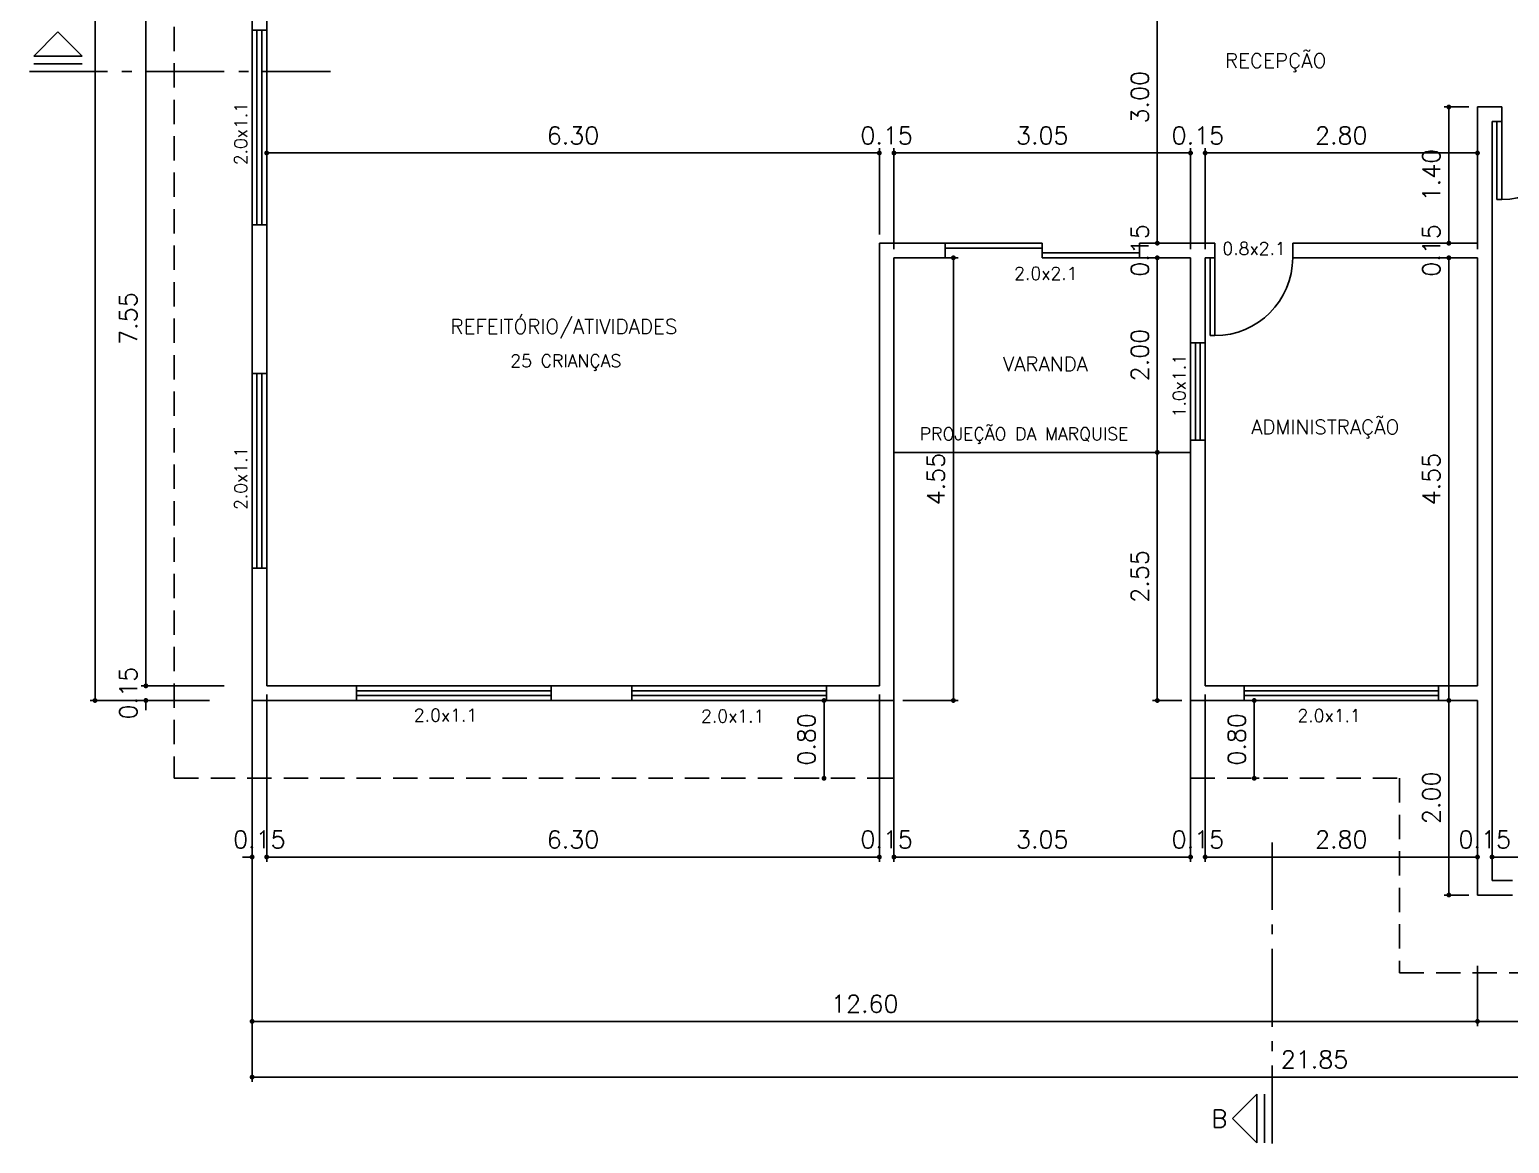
# Model space of a CAD drawing. Extents: x -194 to -47, y 46 to 98.
# Drawn here: x -171.49 to -156.27, y 58.13 to 69.58 of the extents above; entities that cross this region are included whole.
import ezdxf
from ezdxf.enums import TextEntityAlignment as Align

# ---------------------------------------------------------------- set-up
doc = ezdxf.new("R2010")
doc.units = 0
doc.header["$MEASUREMENT"] = 0
doc.linetypes.add('DASHDOT', pattern=[1.1, 0.8, -0.15, 0, -0.15])
doc.linetypes.add('HIDDEN', pattern=[0.375, 0.25, -0.125])
doc.layers.get('0').update_dxf_attribs({"linetype": 'CONTINUOUS'})
doc.layers.get('DEFPOINTS').update_dxf_attribs({"linetype": 'CONTINUOUS'})
for name, color, linetype in [('ALVENARIA', 7, 'CONTINUOUS'), ('ALVENARIA1', 44, 'CONTINUOUS'), ('COBERTURA', 6, 'CONTINUOUS'), ('COTA', 1, 'CONTINUOUS'), ('JAPOR', 142, 'CONTINUOUS'), ('TEXTO2', 40, 'CONTINUOUS'), ('TEXTO3', 3, 'CONTINUOUS'), ('TEXTO4', 4, 'CONTINUOUS')]:
    doc.layers.add(name, color=color, linetype=linetype)
doc.styles.add('SIMPLEX', font='SIMPLEX.SHX')
doc.dimstyles.new('DIM100', dxfattribs={"dimtxt": 0.18, "dimasz": 0.05, "dimexe": 0.05, "dimexo": 0.09, "dimgap": 0.09, "dimtad": 1, "dimzin": 0, "dimdsep": 46, "dimtxsty": 'SIMPLEX', "dimblk": 'DOT', "dimcen": 0.09, "dimadec": 0, "dimazin": 0, "dimtfac": 1, "dimtix": 1, "dimtofl": 0, "dimtmove": 2, "dimatfit": 3, "dimldrblk": 'DOT', "dimfxl": 1, "dimtolj": 1, "dimtzin": 0, "dimarcsym": 0})

# ---------------------------------------------------------------- blocks, each defined once
blk = doc.blocks.new('DOT')
at = {"layer": 'ALVENARIA', "color": 0, "linetype": 'ByBlock'}
blk.add_line((-0.5, 0), (-1, 0), dxfattribs=at)
at = {"layer": 'ALVENARIA', "color": 0, "linetype": 'ByBlock', "const_width": 0.5}
blk.add_lwpolyline([(-0.25, 0, 1), (0.25, 0, 1)], format="xyb", close=True, dxfattribs=at)
blk = doc.blocks.new('*D88')
at = {"color": 0, "linetype": 'ByBlock'}
for p, q in [((-169.947, 62.883), (-169.947, 62.933)), ((-169.143, 62.833), (-169.997, 62.833)), ((-169.293, 62.683), (-169.997, 62.683)), ((-169.947, 62.633), (-169.947, 62.583))]:
    blk.add_line(p, q, dxfattribs=at)
at = {"layer": 'DEFPOINTS', "color": 0, "linetype": 'ByBlock'}
for p in [(-169.947, 62.833), (-169.053, 62.833), (-169.203, 62.683)]:
    blk.add_point(p, dxfattribs=at)
at = {"color": 0, "linetype": 'ByBlock', "xscale": 0.05, "yscale": 0.05, "zscale": 0.05}
for p, rotation in [((-169.947, 62.833), 270), ((-169.947, 62.683), 90)]:
    blk.add_blockref('DOT', p, dxfattribs=dict(at, rotation=rotation))
at = {"color": 0, "linetype": 'ByBlock', "insert": (-170.127, 62.758), "char_height": 0.18, "attachment_point": 5, "rotation": 90, "style": 'SIMPLEX'}
blk.add_mtext('\\A1;0.15', dxfattribs=at)
blk = doc.blocks.new('*D89')
at = {"layer": 'COTA', "color": 0, "lineweight": -2}
for p, q in [((-169.491, 70.383), (-170.345, 70.383)), ((-170.295, 62.883), (-170.295, 70.333))]:
    blk.add_line(p, q, dxfattribs=at)
at = {"layer": 'DEFPOINTS', "color": 0}
for p in [(-170.295, 70.383), (-169.401, 70.383), (-169.401, 62.833)]:
    blk.add_point(p, dxfattribs=at)
at = {"layer": 'COTA', "color": 0, "lineweight": -2, "xscale": 0.05, "yscale": 0.05, "zscale": 0.05}
for p, rotation in [((-170.295, 70.383), 90), ((-170.295, 62.833), 270)]:
    blk.add_blockref('DOT', p, dxfattribs=dict(at, rotation=rotation))
at = {"layer": 'COTA', "color": 0, "insert": (-170.475, 66.608), "char_height": 0.18, "attachment_point": 5, "rotation": 90, "style": 'SIMPLEX'}
blk.add_mtext('\\A1;7.55', dxfattribs=at)
blk = doc.blocks.new('*D95')
at = {"color": 0, "linetype": 'ByBlock'}
for p, q in [((-169.293, 78.183), (-170.52, 78.183)), ((-170.47, 62.733), (-170.47, 78.133)), ((-169.293, 62.683), (-170.52, 62.683))]:
    blk.add_line(p, q, dxfattribs=at)
at = {"layer": 'DEFPOINTS', "color": 0, "linetype": 'ByBlock'}
for p in [(-170.47, 78.183), (-169.203, 78.183), (-169.203, 62.683)]:
    blk.add_point(p, dxfattribs=at)
at = {"color": 0, "linetype": 'ByBlock', "xscale": 0.05, "yscale": 0.05, "zscale": 0.05}
for p, rotation in [((-170.47, 78.183), 90), ((-170.47, 62.683), 270)]:
    blk.add_blockref('DOT', p, dxfattribs=dict(at, rotation=rotation))
at = {"color": 0, "linetype": 'ByBlock', "insert": (-170.65, 70.433), "char_height": 0.18, "attachment_point": 5, "rotation": 90, "style": 'SIMPLEX'}
blk.add_mtext('\\A1;15.50', dxfattribs=at)
blk = doc.blocks.new('*D136')
at = {"color": 0, "linetype": 'ByBlock'}
for p, q in [((-169.203, 62.593), (-169.203, 59.971)), ((-156.603, 60.593), (-156.603, 59.971)), ((-169.153, 60.021), (-156.653, 60.021))]:
    blk.add_line(p, q, dxfattribs=at)
at = {"layer": 'DEFPOINTS', "color": 0, "linetype": 'ByBlock'}
for p in [(-169.203, 62.683), (-156.603, 60.683), (-156.603, 60.021)]:
    blk.add_point(p, dxfattribs=at)
at = {"color": 0, "linetype": 'ByBlock', "xscale": 0.05, "yscale": 0.05, "zscale": 0.05, "rotation": 180}
blk.add_blockref('DOT', (-169.203, 60.021), dxfattribs=at)
at = {"color": 0, "linetype": 'ByBlock', "xscale": 0.05, "yscale": 0.05, "zscale": 0.05}
blk.add_blockref('DOT', (-156.603, 60.021), dxfattribs=at)
at = {"color": 0, "linetype": 'ByBlock', "insert": (-162.903, 60.201), "char_height": 0.18, "attachment_point": 5, "style": 'SIMPLEX'}
blk.add_mtext('\\A1;12.60', dxfattribs=at)
blk = doc.blocks.new('*D137')
at = {"layer": 'COTA', "color": 0, "lineweight": -2}
for p, q in [((-151.653, 59.957), (-151.653, 59.335)), ((-156.553, 59.385), (-151.703, 59.385))]:
    blk.add_line(p, q, dxfattribs=at)
at = {"layer": 'DEFPOINTS', "color": 0}
for p in [(-156.603, 60.047), (-151.653, 60.047), (-151.653, 59.385)]:
    blk.add_point(p, dxfattribs=at)
at = {"layer": 'COTA', "color": 0, "lineweight": -2, "xscale": 0.05, "yscale": 0.05, "zscale": 0.05, "rotation": 180}
blk.add_blockref('DOT', (-156.603, 59.385), dxfattribs=at)
at = {"layer": 'COTA', "color": 0, "lineweight": -2, "xscale": 0.05, "yscale": 0.05, "zscale": 0.05}
blk.add_blockref('DOT', (-151.653, 59.385), dxfattribs=at)
at = {"layer": 'COTA', "color": 0, "insert": (-154.128, 59.565), "char_height": 0.18, "attachment_point": 5, "style": 'SIMPLEX'}
blk.add_mtext('\\A1;4.95', dxfattribs=at)
blk = doc.blocks.new('*D139')
at = {"color": 0, "linetype": 'ByBlock'}
for p, q in [((-147.353, 65.096), (-147.353, 59.398)), ((-169.203, 63.953), (-169.203, 59.398)), ((-169.153, 59.448), (-147.403, 59.448))]:
    blk.add_line(p, q, dxfattribs=at)
at = {"layer": 'DEFPOINTS', "color": 0, "linetype": 'ByBlock'}
for p in [(-147.353, 65.186), (-169.203, 64.043), (-147.353, 59.448)]:
    blk.add_point(p, dxfattribs=at)
at = {"color": 0, "linetype": 'ByBlock', "xscale": 0.05, "yscale": 0.05, "zscale": 0.05, "rotation": 180}
blk.add_blockref('DOT', (-169.203, 59.448), dxfattribs=at)
at = {"color": 0, "linetype": 'ByBlock', "xscale": 0.05, "yscale": 0.05, "zscale": 0.05}
blk.add_blockref('DOT', (-147.353, 59.448), dxfattribs=at)
at = {"color": 0, "linetype": 'ByBlock', "insert": (-158.278, 59.628), "char_height": 0.18, "attachment_point": 5, "style": 'SIMPLEX'}
blk.add_mtext('\\A1;21.85', dxfattribs=at)
blk = doc.blocks.new('*D149')
at = {"layer": 'COTA', "color": 0, "lineweight": -2}
for p, q in [((-162.753, 67.473), (-162.753, 68.36)), ((-169.003, 68.31), (-162.803, 68.31))]:
    blk.add_line(p, q, dxfattribs=at)
at = {"layer": 'DEFPOINTS', "color": 0}
for p in [(-169.053, 70.383), (-162.753, 68.31), (-162.753, 67.383)]:
    blk.add_point(p, dxfattribs=at)
at = {"layer": 'COTA', "color": 0, "lineweight": -2, "xscale": 0.05, "yscale": 0.05, "zscale": 0.05, "rotation": 180}
blk.add_blockref('DOT', (-169.053, 68.31), dxfattribs=at)
at = {"layer": 'COTA', "color": 0, "lineweight": -2, "xscale": 0.05, "yscale": 0.05, "zscale": 0.05}
blk.add_blockref('DOT', (-162.753, 68.31), dxfattribs=at)
at = {"layer": 'COTA', "color": 0, "insert": (-165.903, 68.49), "char_height": 0.18, "attachment_point": 5, "style": 'SIMPLEX'}
blk.add_mtext('\\A1;6.30', dxfattribs=at)
blk = doc.blocks.new('*D150')
at = {"layer": 'COTA', "color": 0, "lineweight": -2}
for p, q in [((-162.603, 67.323), (-162.603, 68.36)), ((-162.803, 68.31), (-162.853, 68.31)), ((-162.553, 68.31), (-162.503, 68.31))]:
    blk.add_line(p, q, dxfattribs=at)
at = {"layer": 'DEFPOINTS', "color": 0}
for p in [(-162.603, 68.31), (-162.753, 67.383), (-162.603, 67.233)]:
    blk.add_point(p, dxfattribs=at)
at = {"layer": 'COTA', "color": 0, "lineweight": -2, "xscale": 0.05, "yscale": 0.05, "zscale": 0.05}
blk.add_blockref('DOT', (-162.753, 68.31), dxfattribs=at)
at = {"layer": 'COTA', "color": 0, "lineweight": -2, "xscale": 0.05, "yscale": 0.05, "zscale": 0.05, "rotation": 180}
blk.add_blockref('DOT', (-162.603, 68.31), dxfattribs=at)
at = {"layer": 'COTA', "color": 0, "insert": (-162.678, 68.49), "char_height": 0.18, "attachment_point": 5, "style": 'SIMPLEX'}
blk.add_mtext('\\A1;0.15', dxfattribs=at)
blk = doc.blocks.new('*D151')
at = {"layer": 'COTA', "color": 0, "lineweight": -2}
for p, q in [((-159.553, 67.323), (-159.553, 68.36)), ((-162.553, 68.31), (-159.603, 68.31))]:
    blk.add_line(p, q, dxfattribs=at)
at = {"layer": 'DEFPOINTS', "color": 0}
for p in [(-159.553, 68.31), (-162.603, 67.233), (-159.553, 67.233)]:
    blk.add_point(p, dxfattribs=at)
at = {"layer": 'COTA', "color": 0, "lineweight": -2, "xscale": 0.05, "yscale": 0.05, "zscale": 0.05, "rotation": 180}
blk.add_blockref('DOT', (-162.603, 68.31), dxfattribs=at)
at = {"layer": 'COTA', "color": 0, "lineweight": -2, "xscale": 0.05, "yscale": 0.05, "zscale": 0.05}
blk.add_blockref('DOT', (-159.553, 68.31), dxfattribs=at)
at = {"layer": 'COTA', "color": 0, "insert": (-161.078, 68.49), "char_height": 0.18, "attachment_point": 5, "style": 'SIMPLEX'}
blk.add_mtext('\\A1;3.05', dxfattribs=at)
blk = doc.blocks.new('*D152')
at = {"layer": 'COTA', "color": 0, "lineweight": -2}
for p, q in [((-159.403, 67.323), (-159.403, 68.36)), ((-159.603, 68.31), (-159.653, 68.31)), ((-159.353, 68.31), (-159.303, 68.31))]:
    blk.add_line(p, q, dxfattribs=at)
at = {"layer": 'DEFPOINTS', "color": 0}
for p in [(-159.403, 68.31), (-159.553, 67.233), (-159.403, 67.233)]:
    blk.add_point(p, dxfattribs=at)
at = {"layer": 'COTA', "color": 0, "lineweight": -2, "xscale": 0.05, "yscale": 0.05, "zscale": 0.05}
blk.add_blockref('DOT', (-159.553, 68.31), dxfattribs=at)
at = {"layer": 'COTA', "color": 0, "lineweight": -2, "xscale": 0.05, "yscale": 0.05, "zscale": 0.05, "rotation": 180}
blk.add_blockref('DOT', (-159.403, 68.31), dxfattribs=at)
at = {"layer": 'COTA', "color": 0, "insert": (-159.478, 68.49), "char_height": 0.18, "attachment_point": 5, "style": 'SIMPLEX'}
blk.add_mtext('\\A1;0.15', dxfattribs=at)
blk = doc.blocks.new('*D153')
at = {"layer": 'COTA', "color": 0, "lineweight": -2}
for p, q in [((-156.603, 67.323), (-156.603, 68.36)), ((-159.353, 68.31), (-156.653, 68.31))]:
    blk.add_line(p, q, dxfattribs=at)
at = {"layer": 'DEFPOINTS', "color": 0}
for p in [(-156.603, 68.31), (-159.403, 67.233), (-156.603, 67.233)]:
    blk.add_point(p, dxfattribs=at)
at = {"layer": 'COTA', "color": 0, "lineweight": -2, "xscale": 0.05, "yscale": 0.05, "zscale": 0.05, "rotation": 180}
blk.add_blockref('DOT', (-159.403, 68.31), dxfattribs=at)
at = {"layer": 'COTA', "color": 0, "lineweight": -2, "xscale": 0.05, "yscale": 0.05, "zscale": 0.05}
blk.add_blockref('DOT', (-156.603, 68.31), dxfattribs=at)
at = {"layer": 'COTA', "color": 0, "insert": (-158.003, 68.49), "char_height": 0.18, "attachment_point": 5, "style": 'SIMPLEX'}
blk.add_mtext('\\A1;2.80', dxfattribs=at)
blk = doc.blocks.new('*D154')
at = {"layer": 'COTA', "color": 0, "lineweight": -2}
for p, q in [((-159.895, 67.433), (-159.895, 67.483)), ((-159.988, 67.383), (-159.845, 67.383)), ((-159.895, 67.183), (-159.895, 67.133))]:
    blk.add_line(p, q, dxfattribs=at)
at = {"layer": 'DEFPOINTS', "color": 0}
for p in [(-160.078, 67.383), (-159.895, 67.383), (-159.815, 67.233)]:
    blk.add_point(p, dxfattribs=at)
at = {"layer": 'COTA', "color": 0, "lineweight": -2, "xscale": 0.05, "yscale": 0.05, "zscale": 0.05}
for p, rotation in [((-159.895, 67.383), 270), ((-159.895, 67.233), 90)]:
    blk.add_blockref('DOT', p, dxfattribs=dict(at, rotation=rotation))
at = {"layer": 'COTA', "color": 0, "insert": (-160.075, 67.308), "char_height": 0.18, "attachment_point": 5, "rotation": 90, "style": 'SIMPLEX'}
blk.add_mtext('\\A1;0.15', dxfattribs=at)
blk = doc.blocks.new('*D155')
at = {"layer": 'COTA', "color": 0, "lineweight": -2}
for p, q in [((-159.968, 70.383), (-159.945, 70.383)), ((-159.895, 67.433), (-159.895, 70.333))]:
    blk.add_line(p, q, dxfattribs=at)
at = {"layer": 'DEFPOINTS', "color": 0}
for p in [(-159.895, 70.383), (-159.878, 70.383), (-160.078, 67.383)]:
    blk.add_point(p, dxfattribs=at)
at = {"layer": 'COTA', "color": 0, "lineweight": -2, "xscale": 0.05, "yscale": 0.05, "zscale": 0.05}
for p, rotation in [((-159.895, 70.383), 90), ((-159.895, 67.383), 270)]:
    blk.add_blockref('DOT', p, dxfattribs=dict(at, rotation=rotation))
at = {"layer": 'COTA', "color": 0, "insert": (-160.075, 68.883), "char_height": 0.18, "attachment_point": 5, "rotation": 90, "style": 'SIMPLEX'}
blk.add_mtext('\\A1;3.00', dxfattribs=at)
blk = doc.blocks.new('*D182')
at = {"color": 0, "linetype": 'ByBlock'}
for p, q in [((-169.053, 62.743), (-169.053, 61.024)), ((-169.203, 62.593), (-169.203, 61.024)), ((-169.253, 61.074), (-169.303, 61.074)), ((-169.003, 61.074), (-168.953, 61.074))]:
    blk.add_line(p, q, dxfattribs=at)
at = {"layer": 'DEFPOINTS', "color": 0, "linetype": 'ByBlock'}
for p in [(-169.053, 62.833), (-169.203, 62.683), (-169.053, 61.074)]:
    blk.add_point(p, dxfattribs=at)
at = {"color": 0, "linetype": 'ByBlock', "xscale": 0.05, "yscale": 0.05, "zscale": 0.05}
blk.add_blockref('DOT', (-169.203, 61.074), dxfattribs=at)
at = {"color": 0, "linetype": 'ByBlock', "xscale": 0.05, "yscale": 0.05, "zscale": 0.05, "rotation": 180}
blk.add_blockref('DOT', (-169.053, 61.074), dxfattribs=at)
at = {"color": 0, "linetype": 'ByBlock', "insert": (-169.128, 61.254), "char_height": 0.18, "attachment_point": 5, "style": 'SIMPLEX'}
blk.add_mtext('\\A1;0.15', dxfattribs=at)
blk = doc.blocks.new('*D183')
at = {"layer": 'COTA', "color": 0, "lineweight": -2}
for p, q in [((-162.753, 62.743), (-162.753, 61.024)), ((-169.003, 61.074), (-162.803, 61.074))]:
    blk.add_line(p, q, dxfattribs=at)
at = {"layer": 'DEFPOINTS', "color": 0}
for p in [(-169.053, 62.833), (-162.753, 62.833), (-162.753, 61.074)]:
    blk.add_point(p, dxfattribs=at)
at = {"layer": 'COTA', "color": 0, "lineweight": -2, "xscale": 0.05, "yscale": 0.05, "zscale": 0.05, "rotation": 180}
blk.add_blockref('DOT', (-169.053, 61.074), dxfattribs=at)
at = {"layer": 'COTA', "color": 0, "lineweight": -2, "xscale": 0.05, "yscale": 0.05, "zscale": 0.05}
blk.add_blockref('DOT', (-162.753, 61.074), dxfattribs=at)
at = {"layer": 'COTA', "color": 0, "insert": (-165.903, 61.254), "char_height": 0.18, "attachment_point": 5, "style": 'SIMPLEX'}
blk.add_mtext('\\A1;6.30', dxfattribs=at)
blk = doc.blocks.new('*D184')
at = {"layer": 'COTA', "color": 0, "lineweight": -2}
for p, q in [((-162.603, 62.743), (-162.603, 61.024)), ((-162.803, 61.074), (-162.853, 61.074)), ((-162.553, 61.074), (-162.503, 61.074))]:
    blk.add_line(p, q, dxfattribs=at)
at = {"layer": 'DEFPOINTS', "color": 0}
for p in [(-162.753, 62.833), (-162.603, 62.833), (-162.603, 61.074)]:
    blk.add_point(p, dxfattribs=at)
at = {"layer": 'COTA', "color": 0, "lineweight": -2, "xscale": 0.05, "yscale": 0.05, "zscale": 0.05}
blk.add_blockref('DOT', (-162.753, 61.074), dxfattribs=at)
at = {"layer": 'COTA', "color": 0, "lineweight": -2, "xscale": 0.05, "yscale": 0.05, "zscale": 0.05, "rotation": 180}
blk.add_blockref('DOT', (-162.603, 61.074), dxfattribs=at)
at = {"layer": 'COTA', "color": 0, "insert": (-162.678, 61.254), "char_height": 0.18, "attachment_point": 5, "style": 'SIMPLEX'}
blk.add_mtext('\\A1;0.15', dxfattribs=at)
blk = doc.blocks.new('*D185')
at = {"layer": 'COTA', "color": 0, "lineweight": -2}
for p, q in [((-159.553, 62.593), (-159.553, 61.024)), ((-162.553, 61.074), (-159.603, 61.074))]:
    blk.add_line(p, q, dxfattribs=at)
at = {"layer": 'DEFPOINTS', "color": 0}
for p in [(-162.603, 62.833), (-159.553, 62.683), (-159.553, 61.074)]:
    blk.add_point(p, dxfattribs=at)
at = {"layer": 'COTA', "color": 0, "lineweight": -2, "xscale": 0.05, "yscale": 0.05, "zscale": 0.05, "rotation": 180}
blk.add_blockref('DOT', (-162.603, 61.074), dxfattribs=at)
at = {"layer": 'COTA', "color": 0, "lineweight": -2, "xscale": 0.05, "yscale": 0.05, "zscale": 0.05}
blk.add_blockref('DOT', (-159.553, 61.074), dxfattribs=at)
at = {"layer": 'COTA', "color": 0, "insert": (-161.078, 61.254), "char_height": 0.18, "attachment_point": 5, "style": 'SIMPLEX'}
blk.add_mtext('\\A1;3.05', dxfattribs=at)
blk = doc.blocks.new('*D186')
at = {"layer": 'COTA', "color": 0, "lineweight": -2}
for p, q in [((-156.653, 61.074), (-156.703, 61.074)), ((-156.453, 60.923), (-156.453, 61.124)), ((-156.403, 61.074), (-156.353, 61.074))]:
    blk.add_line(p, q, dxfattribs=at)
at = {"layer": 'DEFPOINTS', "color": 0}
for p in [(-156.603, 62.683), (-156.453, 61.074), (-156.453, 60.833)]:
    blk.add_point(p, dxfattribs=at)
at = {"layer": 'COTA', "color": 0, "lineweight": -2, "xscale": 0.05, "yscale": 0.05, "zscale": 0.05}
blk.add_blockref('DOT', (-156.603, 61.074), dxfattribs=at)
at = {"layer": 'COTA', "color": 0, "lineweight": -2, "xscale": 0.05, "yscale": 0.05, "zscale": 0.05, "rotation": 180}
blk.add_blockref('DOT', (-156.453, 61.074), dxfattribs=at)
at = {"layer": 'COTA', "color": 0, "insert": (-156.528, 61.254), "char_height": 0.18, "attachment_point": 5, "style": 'SIMPLEX'}
blk.add_mtext('\\A1;0.15', dxfattribs=at)
blk = doc.blocks.new('*D187')
at = {"layer": 'COTA', "color": 0, "lineweight": -2}
for p, q in [((-156.403, 61.074), (-151.853, 61.074)), ((-151.803, 60.923), (-151.803, 61.124))]:
    blk.add_line(p, q, dxfattribs=at)
at = {"layer": 'DEFPOINTS', "color": 0}
for p in [(-151.803, 61.074), (-156.453, 60.833), (-151.803, 60.833)]:
    blk.add_point(p, dxfattribs=at)
at = {"layer": 'COTA', "color": 0, "lineweight": -2, "xscale": 0.05, "yscale": 0.05, "zscale": 0.05, "rotation": 180}
blk.add_blockref('DOT', (-156.453, 61.074), dxfattribs=at)
at = {"layer": 'COTA', "color": 0, "lineweight": -2, "xscale": 0.05, "yscale": 0.05, "zscale": 0.05}
blk.add_blockref('DOT', (-151.803, 61.074), dxfattribs=at)
at = {"layer": 'COTA', "color": 0, "insert": (-154.128, 61.254), "char_height": 0.18, "attachment_point": 5, "style": 'SIMPLEX'}
blk.add_mtext('\\A1;4.65', dxfattribs=at)
blk = doc.blocks.new('*D191')
at = {"color": 0, "linetype": 'ByBlock'}
for p, q in [((-162.513, 67.233), (-161.942, 67.233)), ((-161.992, 62.733), (-161.992, 67.183)), ((-162.513, 62.683), (-161.942, 62.683))]:
    blk.add_line(p, q, dxfattribs=at)
at = {"layer": 'DEFPOINTS', "color": 0, "linetype": 'ByBlock'}
for p in [(-162.603, 67.233), (-161.992, 67.233), (-162.603, 62.683)]:
    blk.add_point(p, dxfattribs=at)
at = {"color": 0, "linetype": 'ByBlock', "xscale": 0.05, "yscale": 0.05, "zscale": 0.05}
for p, rotation in [((-161.992, 67.233), 90), ((-161.992, 62.683), 270)]:
    blk.add_blockref('DOT', p, dxfattribs=dict(at, rotation=rotation))
at = {"color": 0, "linetype": 'ByBlock', "insert": (-162.172, 64.958), "char_height": 0.18, "attachment_point": 5, "rotation": 90, "style": 'SIMPLEX'}
blk.add_mtext('\\A1;4.55', dxfattribs=at)
blk = doc.blocks.new('*D192')
at = {"color": 0, "linetype": 'ByBlock'}
for p, q in [((-159.643, 65.233), (-159.945, 65.233)), ((-159.895, 62.733), (-159.895, 65.183)), ((-159.643, 62.683), (-159.945, 62.683))]:
    blk.add_line(p, q, dxfattribs=at)
at = {"layer": 'DEFPOINTS', "color": 0, "linetype": 'ByBlock'}
for p in [(-159.895, 65.233), (-159.553, 65.233), (-159.553, 62.683)]:
    blk.add_point(p, dxfattribs=at)
at = {"color": 0, "linetype": 'ByBlock', "xscale": 0.05, "yscale": 0.05, "zscale": 0.05}
for p, rotation in [((-159.895, 65.233), 90), ((-159.895, 62.683), 270)]:
    blk.add_blockref('DOT', p, dxfattribs=dict(at, rotation=rotation))
at = {"color": 0, "linetype": 'ByBlock', "insert": (-160.075, 63.958), "char_height": 0.18, "attachment_point": 5, "rotation": 90, "style": 'SIMPLEX'}
blk.add_mtext('\\A1;2.55', dxfattribs=at)
blk = doc.blocks.new('*D193')
at = {"layer": 'COTA', "color": 0, "lineweight": -2}
for p, q in [((-159.643, 67.233), (-159.945, 67.233)), ((-159.895, 65.283), (-159.895, 67.183))]:
    blk.add_line(p, q, dxfattribs=at)
at = {"layer": 'DEFPOINTS', "color": 0}
for p in [(-159.895, 67.233), (-159.553, 67.233), (-159.553, 65.233)]:
    blk.add_point(p, dxfattribs=at)
at = {"layer": 'COTA', "color": 0, "lineweight": -2, "xscale": 0.05, "yscale": 0.05, "zscale": 0.05}
for p, rotation in [((-159.895, 67.233), 90), ((-159.895, 65.233), 270)]:
    blk.add_blockref('DOT', p, dxfattribs=dict(at, rotation=rotation))
at = {"layer": 'COTA', "color": 0, "insert": (-160.075, 66.233), "char_height": 0.18, "attachment_point": 5, "rotation": 90, "style": 'SIMPLEX'}
blk.add_mtext('\\A1;2.00', dxfattribs=at)
blk = doc.blocks.new('*D194')
at = {"color": 0, "linetype": 'ByBlock'}
for p, q in [((-156.693, 62.683), (-156.947, 62.683)), ((-156.897, 60.733), (-156.897, 62.633)), ((-156.693, 60.683), (-156.947, 60.683))]:
    blk.add_line(p, q, dxfattribs=at)
at = {"layer": 'DEFPOINTS', "color": 0, "linetype": 'ByBlock'}
for p in [(-156.897, 62.683), (-156.603, 62.683), (-156.603, 60.683)]:
    blk.add_point(p, dxfattribs=at)
at = {"color": 0, "linetype": 'ByBlock', "xscale": 0.05, "yscale": 0.05, "zscale": 0.05}
for p, rotation in [((-156.897, 62.683), 90), ((-156.897, 60.683), 270)]:
    blk.add_blockref('DOT', p, dxfattribs=dict(at, rotation=rotation))
at = {"color": 0, "linetype": 'ByBlock', "insert": (-157.077, 61.683), "char_height": 0.18, "attachment_point": 5, "rotation": 90, "style": 'SIMPLEX'}
blk.add_mtext('\\A1;2.00', dxfattribs=at)
blk = doc.blocks.new('*D195')
at = {"layer": 'COTA', "color": 0, "lineweight": -2}
for p, q in [((-156.693, 67.233), (-156.947, 67.233)), ((-156.897, 62.733), (-156.897, 67.183))]:
    blk.add_line(p, q, dxfattribs=at)
at = {"layer": 'DEFPOINTS', "color": 0}
for p in [(-156.897, 67.233), (-156.603, 67.233), (-156.603, 62.683)]:
    blk.add_point(p, dxfattribs=at)
at = {"layer": 'COTA', "color": 0, "lineweight": -2, "xscale": 0.05, "yscale": 0.05, "zscale": 0.05}
for p, rotation in [((-156.897, 67.233), 90), ((-156.897, 62.683), 270)]:
    blk.add_blockref('DOT', p, dxfattribs=dict(at, rotation=rotation))
at = {"layer": 'COTA', "color": 0, "insert": (-157.077, 64.958), "char_height": 0.18, "attachment_point": 5, "rotation": 90, "style": 'SIMPLEX'}
blk.add_mtext('\\A1;4.55', dxfattribs=at)
blk = doc.blocks.new('*D196')
at = {"layer": 'COTA', "color": 0, "lineweight": -2}
for p, q in [((-156.897, 67.433), (-156.897, 67.483)), ((-156.693, 67.383), (-156.947, 67.383)), ((-156.897, 67.183), (-156.897, 67.133))]:
    blk.add_line(p, q, dxfattribs=at)
at = {"layer": 'DEFPOINTS', "color": 0}
for p in [(-156.897, 67.383), (-156.603, 67.383), (-156.603, 67.233)]:
    blk.add_point(p, dxfattribs=at)
at = {"layer": 'COTA', "color": 0, "lineweight": -2, "xscale": 0.05, "yscale": 0.05, "zscale": 0.05}
for p, rotation in [((-156.897, 67.383), 270), ((-156.897, 67.233), 90)]:
    blk.add_blockref('DOT', p, dxfattribs=dict(at, rotation=rotation))
at = {"layer": 'COTA', "color": 0, "insert": (-157.077, 67.308), "char_height": 0.18, "attachment_point": 5, "rotation": 90, "style": 'SIMPLEX'}
blk.add_mtext('\\A1;0.15', dxfattribs=at)
blk = doc.blocks.new('*D197')
at = {"layer": 'COTA', "color": 0, "lineweight": -2}
for p, q in [((-156.693, 68.783), (-156.947, 68.783)), ((-156.897, 67.433), (-156.897, 68.733))]:
    blk.add_line(p, q, dxfattribs=at)
at = {"layer": 'DEFPOINTS', "color": 0}
for p in [(-156.897, 68.783), (-156.603, 68.783), (-156.603, 67.383)]:
    blk.add_point(p, dxfattribs=at)
at = {"layer": 'COTA', "color": 0, "lineweight": -2, "xscale": 0.05, "yscale": 0.05, "zscale": 0.05}
for p, rotation in [((-156.897, 68.783), 90), ((-156.897, 67.383), 270)]:
    blk.add_blockref('DOT', p, dxfattribs=dict(at, rotation=rotation))
at = {"layer": 'COTA', "color": 0, "insert": (-157.077, 68.083), "char_height": 0.18, "attachment_point": 5, "rotation": 90, "style": 'SIMPLEX'}
blk.add_mtext('\\A1;1.40', dxfattribs=at)
blk = doc.blocks.new('*D198')
at = {"color": 0, "linetype": 'ByBlock'}
for p, q in [((-159.403, 62.743), (-159.403, 61.024)), ((-159.553, 62.593), (-159.553, 61.024)), ((-159.603, 61.074), (-159.653, 61.074)), ((-159.353, 61.074), (-159.303, 61.074))]:
    blk.add_line(p, q, dxfattribs=at)
at = {"layer": 'DEFPOINTS', "color": 0, "linetype": 'ByBlock'}
for p in [(-159.403, 62.833), (-159.553, 62.683), (-159.403, 61.074)]:
    blk.add_point(p, dxfattribs=at)
at = {"color": 0, "linetype": 'ByBlock', "xscale": 0.05, "yscale": 0.05, "zscale": 0.05}
blk.add_blockref('DOT', (-159.553, 61.074), dxfattribs=at)
at = {"color": 0, "linetype": 'ByBlock', "xscale": 0.05, "yscale": 0.05, "zscale": 0.05, "rotation": 180}
blk.add_blockref('DOT', (-159.403, 61.074), dxfattribs=at)
at = {"color": 0, "linetype": 'ByBlock', "insert": (-159.478, 61.254), "char_height": 0.18, "attachment_point": 5, "style": 'SIMPLEX'}
blk.add_mtext('\\A1;0.15', dxfattribs=at)
blk = doc.blocks.new('*D199')
at = {"layer": 'COTA', "color": 0, "lineweight": -2}
for p, q in [((-156.603, 62.593), (-156.603, 61.024)), ((-159.353, 61.074), (-156.653, 61.074))]:
    blk.add_line(p, q, dxfattribs=at)
at = {"layer": 'DEFPOINTS', "color": 0}
for p in [(-159.403, 62.833), (-156.603, 62.683), (-156.603, 61.074)]:
    blk.add_point(p, dxfattribs=at)
at = {"layer": 'COTA', "color": 0, "lineweight": -2, "xscale": 0.05, "yscale": 0.05, "zscale": 0.05, "rotation": 180}
blk.add_blockref('DOT', (-159.403, 61.074), dxfattribs=at)
at = {"layer": 'COTA', "color": 0, "lineweight": -2, "xscale": 0.05, "yscale": 0.05, "zscale": 0.05}
blk.add_blockref('DOT', (-156.603, 61.074), dxfattribs=at)
at = {"layer": 'COTA', "color": 0, "insert": (-158.003, 61.254), "char_height": 0.18, "attachment_point": 5, "style": 'SIMPLEX'}
blk.add_mtext('\\A1;2.80', dxfattribs=at)
blk = doc.blocks.new('*D226')
at = {"color": 0, "linetype": 'ByBlock'}
for p, q in [((-158.913, 62.683), (-158.848, 62.683)), ((-158.898, 62.633), (-158.898, 61.933)), ((-158.913, 61.883), (-158.848, 61.883))]:
    blk.add_line(p, q, dxfattribs=at)
at = {"layer": 'DEFPOINTS', "color": 0, "linetype": 'ByBlock'}
for p in [(-159.003, 62.683), (-159.003, 61.883), (-158.898, 61.883)]:
    blk.add_point(p, dxfattribs=at)
at = {"color": 0, "linetype": 'ByBlock', "xscale": 0.05, "yscale": 0.05, "zscale": 0.05}
for p, rotation in [((-158.898, 62.683), 90), ((-158.898, 61.883), 270)]:
    blk.add_blockref('DOT', p, dxfattribs=dict(at, rotation=rotation))
at = {"color": 0, "linetype": 'ByBlock', "insert": (-159.078, 62.283), "char_height": 0.18, "attachment_point": 5, "rotation": 90, "style": 'SIMPLEX'}
blk.add_mtext('\\A1;0.80', dxfattribs=at)
blk = doc.blocks.new('*D227')
at = {"color": 0, "linetype": 'ByBlock'}
for p, q in [((-163.388, 62.683), (-163.372, 62.683)), ((-163.322, 62.633), (-163.322, 61.933)), ((-163.388, 61.883), (-163.372, 61.883))]:
    blk.add_line(p, q, dxfattribs=at)
at = {"layer": 'DEFPOINTS', "color": 0, "linetype": 'ByBlock'}
for p in [(-163.298, 62.683), (-163.322, 61.883), (-163.298, 61.883)]:
    blk.add_point(p, dxfattribs=at)
at = {"color": 0, "linetype": 'ByBlock', "xscale": 0.05, "yscale": 0.05, "zscale": 0.05}
for p, rotation in [((-163.322, 62.683), 90), ((-163.322, 61.883), 270)]:
    blk.add_blockref('DOT', p, dxfattribs=dict(at, rotation=rotation))
at = {"color": 0, "linetype": 'ByBlock', "insert": (-163.502, 62.283), "char_height": 0.18, "attachment_point": 5, "rotation": 90, "style": 'SIMPLEX'}
blk.add_mtext('\\A1;0.80', dxfattribs=at)

msp = doc.modelspace()

# ---------------------------------------------------------------- linework, layer by layer
at = {"layer": 'ALVENARIA'}
for p, q in [((-169.203, 71.193), (-169.203, 69.573)), ((-169.053, 70.383), (-169.053, 69.573)), ((-171.449, 69.305), (-171.199, 69.555)), ((-171.199, 69.555), (-170.949, 69.305)), ((-169.053, 69.573), (-169.203, 69.573)), ((-170.949, 69.305), (-171.449, 69.305)), ((-170.949, 69.225), (-171.449, 69.225)), ((-156.603, 68.783), (-156.353, 68.783)), ((-156.603, 68.783), (-156.603, 67.383)), ((-156.353, 68.633), (-156.353, 68.783)), ((-156.453, 68.633), (-156.353, 68.633)), ((-156.453, 68.633), (-156.453, 60.833)), ((-169.203, 67.573), (-169.203, 66.043)), ((-169.053, 67.573), (-169.203, 67.573)), ((-169.203, 67.573), (-169.203, 66.043)), ((-169.053, 67.573), (-169.053, 66.043)), ((-169.053, 67.573), (-169.053, 66.043)), ((-162.753, 67.383), (-162.753, 62.833)), ((-162.753, 67.383), (-162.078, 67.383)), ((-162.078, 67.233), (-162.078, 67.383)), ((-160.078, 67.233), (-160.078, 67.383)), ((-160.078, 67.383), (-159.403, 67.383)), ((-159.553, 67.383), (-159.303, 67.383)), ((-159.303, 67.233), (-159.303, 67.383)), ((-158.503, 67.233), (-158.503, 67.383)), ((-158.503, 67.383), (-156.603, 67.383)), ((-162.603, 67.233), (-162.078, 67.233)), ((-162.603, 67.233), (-162.603, 62.683)), ((-160.078, 67.233), (-159.553, 67.233)), ((-159.553, 66.358), (-159.553, 67.233)), ((-159.403, 67.233), (-159.303, 67.233)), ((-159.403, 67.233), (-159.303, 67.233)), ((-159.403, 66.358), (-159.403, 67.233)), ((-158.503, 67.233), (-156.603, 67.233)), ((-156.603, 67.233), (-156.603, 62.833)), ((-159.403, 66.358), (-159.553, 66.358)), ((-169.053, 66.043), (-169.203, 66.043)), ((-159.403, 65.358), (-159.553, 65.358)), ((-159.553, 62.683), (-159.553, 65.358)), ((-159.403, 62.833), (-159.403, 65.358)), ((-156.603, 65.333), (-156.603, 62.833)), ((-169.053, 64.043), (-169.203, 64.043)), ((-169.203, 64.043), (-169.203, 62.683)), ((-169.053, 64.043), (-169.053, 62.833)), ((-169.053, 62.833), (-168.128, 62.833)), ((-168.128, 62.683), (-168.128, 62.833)), ((-165.298, 62.833), (-166.128, 62.833)), ((-166.128, 62.683), (-166.128, 62.833)), ((-166.128, 62.833), (-165.298, 62.833)), ((-165.298, 62.683), (-165.298, 62.833)), ((-163.298, 62.683), (-163.298, 62.833)), ((-163.298, 62.833), (-162.753, 62.833)), ((-159.403, 62.833), (-159.003, 62.833)), ((-159.003, 62.833), (-159.003, 62.683)), ((-157.003, 62.833), (-156.603, 62.833)), ((-157.003, 62.833), (-157.003, 62.683)), ((-169.203, 62.683), (-168.128, 62.683)), ((-165.298, 62.683), (-166.128, 62.683)), ((-166.128, 62.683), (-165.298, 62.683)), ((-163.298, 62.683), (-162.603, 62.683)), ((-162.753, 62.683), (-162.753, 61.884)), ((-162.603, 62.683), (-162.603, 61.884)), ((-159.553, 62.683), (-159.003, 62.683)), ((-159.553, 62.683), (-159.553, 61.883)), ((-159.403, 62.683), (-159.403, 61.884)), ((-157.003, 62.683), (-156.603, 62.683)), ((-156.603, 62.683), (-156.603, 60.683)), ((-162.753, 61.884), (-162.603, 61.883)), ((-159.553, 61.883), (-159.403, 61.884)), ((-156.453, 60.833), (-156.243, 60.833)), ((-156.603, 60.683), (-156.243, 60.683)), ((-159.122, 58.386), (-158.872, 58.636)), ((-158.872, 58.636), (-158.872, 58.136)), ((-158.792, 58.636), (-158.792, 58.136)), ((-158.872, 58.136), (-159.122, 58.386))]:
    msp.add_line(p, q, dxfattribs=at)
at = {"layer": 'ALVENARIA', "linetype": 'DASHDOT'}
for p, q in [((-171.491, 69.147), (-168.398, 69.147)), ((-158.714, 58.13), (-158.714, 61.223))]:
    msp.add_line(p, q, dxfattribs=at)
at = {"layer": 'ALVENARIA1'}
msp.add_line((-162.603, 65.233), (-159.553, 65.233), dxfattribs=at)
at = {"layer": 'COBERTURA', "linetype": 'HIDDEN'}
for p, q in [((-170.003, 78.983), (-170.003, 61.883)), ((-170.003, 61.883), (-162.603, 61.883)), ((-159.553, 61.883), (-157.403, 61.883)), ((-157.403, 61.883), (-157.403, 59.883)), ((-157.403, 59.883), (-150.853, 59.883))]:
    msp.add_line(p, q, dxfattribs=at)
at = {"layer": 'COBERTURA'}
for p, q in [((-162.603, 62.683), (-162.603, 61.883)), ((-159.553, 62.683), (-159.553, 61.883))]:
    msp.add_line(p, q, dxfattribs=at)
at = {"layer": 'JAPOR'}
for p, q in [((-169.203, 69.573), (-169.203, 67.573)), ((-169.153, 69.573), (-169.153, 67.573)), ((-169.103, 69.573), (-169.103, 67.573)), ((-169.053, 69.573), (-169.053, 67.573)), ((-156.403, 68.633), (-156.403, 67.833)), ((-156.403, 68.633), (-156.353, 68.633)), ((-156.353, 68.633), (-156.353, 67.833)), ((-156.403, 67.833), (-156.353, 67.833)), ((-161.078, 67.383), (-162.078, 67.383)), ((-161.078, 67.333), (-162.078, 67.333)), ((-161.078, 67.233), (-161.078, 67.383)), ((-160.078, 67.283), (-161.078, 67.283)), ((-160.078, 67.233), (-161.078, 67.233)), ((-159.353, 67.233), (-159.353, 66.433)), ((-159.353, 67.233), (-159.303, 67.233)), ((-159.303, 67.233), (-159.303, 66.433)), ((-159.553, 66.358), (-159.553, 65.358)), ((-159.503, 66.358), (-159.503, 65.358)), ((-159.453, 66.358), (-159.453, 65.358)), ((-159.403, 66.358), (-159.403, 65.358)), ((-159.353, 66.433), (-159.303, 66.433)), ((-169.203, 66.043), (-169.203, 64.043)), ((-169.153, 66.043), (-169.153, 64.043)), ((-169.103, 66.043), (-169.103, 64.043)), ((-169.053, 66.043), (-169.053, 64.043)), ((-166.128, 62.833), (-168.128, 62.833)), ((-166.128, 62.783), (-168.128, 62.783)), ((-166.128, 62.733), (-168.128, 62.733)), ((-163.298, 62.833), (-165.298, 62.833)), ((-163.298, 62.783), (-165.298, 62.783)), ((-163.298, 62.733), (-165.298, 62.733)), ((-159.003, 62.833), (-157.003, 62.833)), ((-159.003, 62.783), (-157.003, 62.783)), ((-159.003, 62.733), (-157.003, 62.733)), ((-166.128, 62.683), (-168.128, 62.683)), ((-163.298, 62.683), (-165.298, 62.683)), ((-159.003, 62.683), (-157.003, 62.683))]:
    msp.add_line(p, q, dxfattribs=at)
for centre, end in [((-156.353, 68.633), 360), ((-159.303, 67.233), 0)]:
    msp.add_arc(centre, 0.8, 270, end, dxfattribs=at)

# ---------------------------------------------------------------- texts
at = {"layer": 'TEXTO2', "style": 'SIMPLEX'}
for s, p in [('2.0x1.1', (-169.255, 68.51)), ('1.0x1.1', (-159.605, 65.919)), ('2.0x1.1', (-169.255, 64.967))]:
    msp.add_text(s, height=0.13, rotation=90, dxfattribs=at).set_placement(p, align=Align.CENTER)
for s, p in [('0.8x2.1', (-158.9, 67.263)), ('2.0x2.1', (-161.041, 67.008)), ('25 CRIANÇAS', (-165.977, 66.109)), ('PROJEÇÃO DA MARQUISE', (-161.265, 65.358)), ('2.0x1.1', (-167.214, 62.467)), ('2.0x1.1', (-164.261, 62.458)), ('2.0x1.1', (-158.128, 62.462))]:
    msp.add_text(s, height=0.13, dxfattribs=at).set_placement(p, align=Align.CENTER)
at = {"layer": 'TEXTO3', "style": 'SIMPLEX'}
for s, p in [('RECEPÇÃO', (-158.678, 69.184)), ('REFEITÓRIO/ATIVIDADES', (-165.997, 66.452)), ('VARANDA', (-161.046, 66.066)), ('ADMINISTRAÇÃO', (-158.169, 65.419))]:
    msp.add_text(s, height=0.15, dxfattribs=at).set_placement(p, align=Align.CENTER)
at = {"layer": 'TEXTO4', "style": 'SIMPLEX'}
msp.add_text('B', height=0.18, dxfattribs=at).set_placement((-159.337, 58.294))

# ---------------------------------------------------------------- dimensions: what is measured, and where the dimension line sits
at = {"layer": 'COTA'}
for base, p2, picture, middle in [((-170.818, 78.183), (-169.551, 78.183), '*D95', (-170.998, 70.433)), ((-170.295, 62.833), (-169.401, 62.833), '*D88', (-170.475, 62.758))]:
    dim = msp.add_linear_dim(base=base, p1=(-169.551, 62.683), p2=p2, angle=90, dimstyle='DIM100', dxfattribs=at)
    dim.commit()
    dim.dimension.update_dxf_attribs({"geometry": picture, "text_midpoint": middle, "insert": (-0.348, 0)})
for base, p1, p2, picture, middle in [((-170.295, 70.383), (-169.401, 62.833), (-169.401, 70.383), '*D89', (-170.475, 66.608)), ((-159.895, 70.383), (-160.078, 67.383), (-159.878, 70.383), '*D155', (-160.075, 68.883)), ((-156.897, 68.783), (-156.603, 67.383), (-156.603, 68.783), '*D197', (-157.077, 68.083)), ((-159.895, 67.383), (-159.815, 67.233), (-160.078, 67.383), '*D154', (-160.075, 67.308)), ((-156.897, 67.383), (-156.603, 67.233), (-156.603, 67.383), '*D196', (-157.077, 67.308)), ((-159.895, 67.233), (-159.553, 65.233), (-159.553, 67.233), '*D193', (-160.075, 66.233)), ((-156.897, 67.233), (-156.603, 62.683), (-156.603, 67.233), '*D195', (-157.077, 64.958))]:
    dim = msp.add_linear_dim(base=base, p1=p1, p2=p2, angle=90, dimstyle='DIM100', override={"dimse1": 1}, dxfattribs=at)
    dim.commit()
    dim.dimension.update_dxf_attribs({"geometry": picture, "text_midpoint": middle})
for base, p1, p2, picture, middle in [((-162.753, 68.31), (-169.053, 70.383), (-162.753, 67.383), '*D149', (-165.903, 68.49)), ((-162.603, 68.31), (-162.753, 67.383), (-162.603, 67.233), '*D150', (-162.678, 68.49)), ((-159.553, 68.31), (-162.603, 67.233), (-159.553, 67.233), '*D151', (-161.078, 68.49)), ((-159.403, 68.31), (-159.553, 67.233), (-159.403, 67.233), '*D152', (-159.478, 68.49)), ((-156.603, 68.31), (-159.403, 67.233), (-156.603, 67.233), '*D153', (-158.003, 68.49)), ((-162.753, 61.074), (-169.053, 62.833), (-162.753, 62.833), '*D183', (-165.903, 61.254)), ((-162.603, 61.074), (-162.753, 62.833), (-162.603, 62.833), '*D184', (-162.678, 61.254)), ((-159.553, 61.074), (-162.603, 62.833), (-159.553, 62.683), '*D185', (-161.078, 61.254)), ((-156.603, 61.074), (-159.403, 62.833), (-156.603, 62.683), '*D199', (-158.003, 61.254)), ((-156.453, 61.074), (-156.603, 62.683), (-156.453, 60.833), '*D186', (-156.528, 61.254)), ((-151.803, 61.074), (-156.453, 60.833), (-151.803, 60.833), '*D187', (-154.128, 61.254)), ((-151.653, 59.385), (-156.603, 60.047), (-151.653, 60.047), '*D137', (-154.128, 59.565))]:
    dim = msp.add_linear_dim(base=base, p1=p1, p2=p2, dimstyle='DIM100', override={"dimse1": 1}, dxfattribs=at)
    dim.commit()
    dim.dimension.update_dxf_attribs({"geometry": picture, "text_midpoint": middle})
for base, p1, p2, picture, middle in [((-161.992, 67.233), (-162.603, 62.683), (-162.603, 67.233), '*D191', (-162.172, 64.958)), ((-159.895, 65.233), (-159.553, 62.683), (-159.553, 65.233), '*D192', (-160.075, 63.958)), ((-163.322, 61.883), (-163.298, 62.683), (-163.298, 61.883), '*D227', (-163.502, 62.283)), ((-158.898, 61.883), (-159.003, 62.683), (-159.003, 61.883), '*D226', (-159.078, 62.283)), ((-156.897, 62.683), (-156.603, 60.683), (-156.603, 62.683), '*D194', (-157.077, 61.683))]:
    dim = msp.add_linear_dim(base=base, p1=p1, p2=p2, angle=90, dimstyle='DIM100', dxfattribs=at)
    dim.commit()
    dim.dimension.update_dxf_attribs({"geometry": picture, "text_midpoint": middle})
for base, p1, p2, picture, middle in [((-147.353, 58.812), (-169.203, 63.407), (-147.353, 64.55), '*D139', (-158.278, 58.992)), ((-156.603, 59.385), (-169.203, 62.047), (-156.603, 60.047), '*D136', (-162.903, 59.565))]:
    dim = msp.add_linear_dim(base=base, p1=p1, p2=p2, dimstyle='DIM100', dxfattribs=at)
    dim.commit()
    dim.dimension.update_dxf_attribs({"geometry": picture, "text_midpoint": middle, "insert": (0, -0.636)})
for base, p1, p2, picture, middle in [((-169.053, 61.074), (-169.203, 62.683), (-169.053, 62.833), '*D182', (-169.128, 61.254)), ((-159.403, 61.074), (-159.553, 62.683), (-159.403, 62.833), '*D198', (-159.478, 61.254))]:
    dim = msp.add_linear_dim(base=base, p1=p1, p2=p2, dimstyle='DIM100', dxfattribs=at)
    dim.commit()
    dim.dimension.update_dxf_attribs({"geometry": picture, "text_midpoint": middle})

doc.saveas('drawing.dxf')
